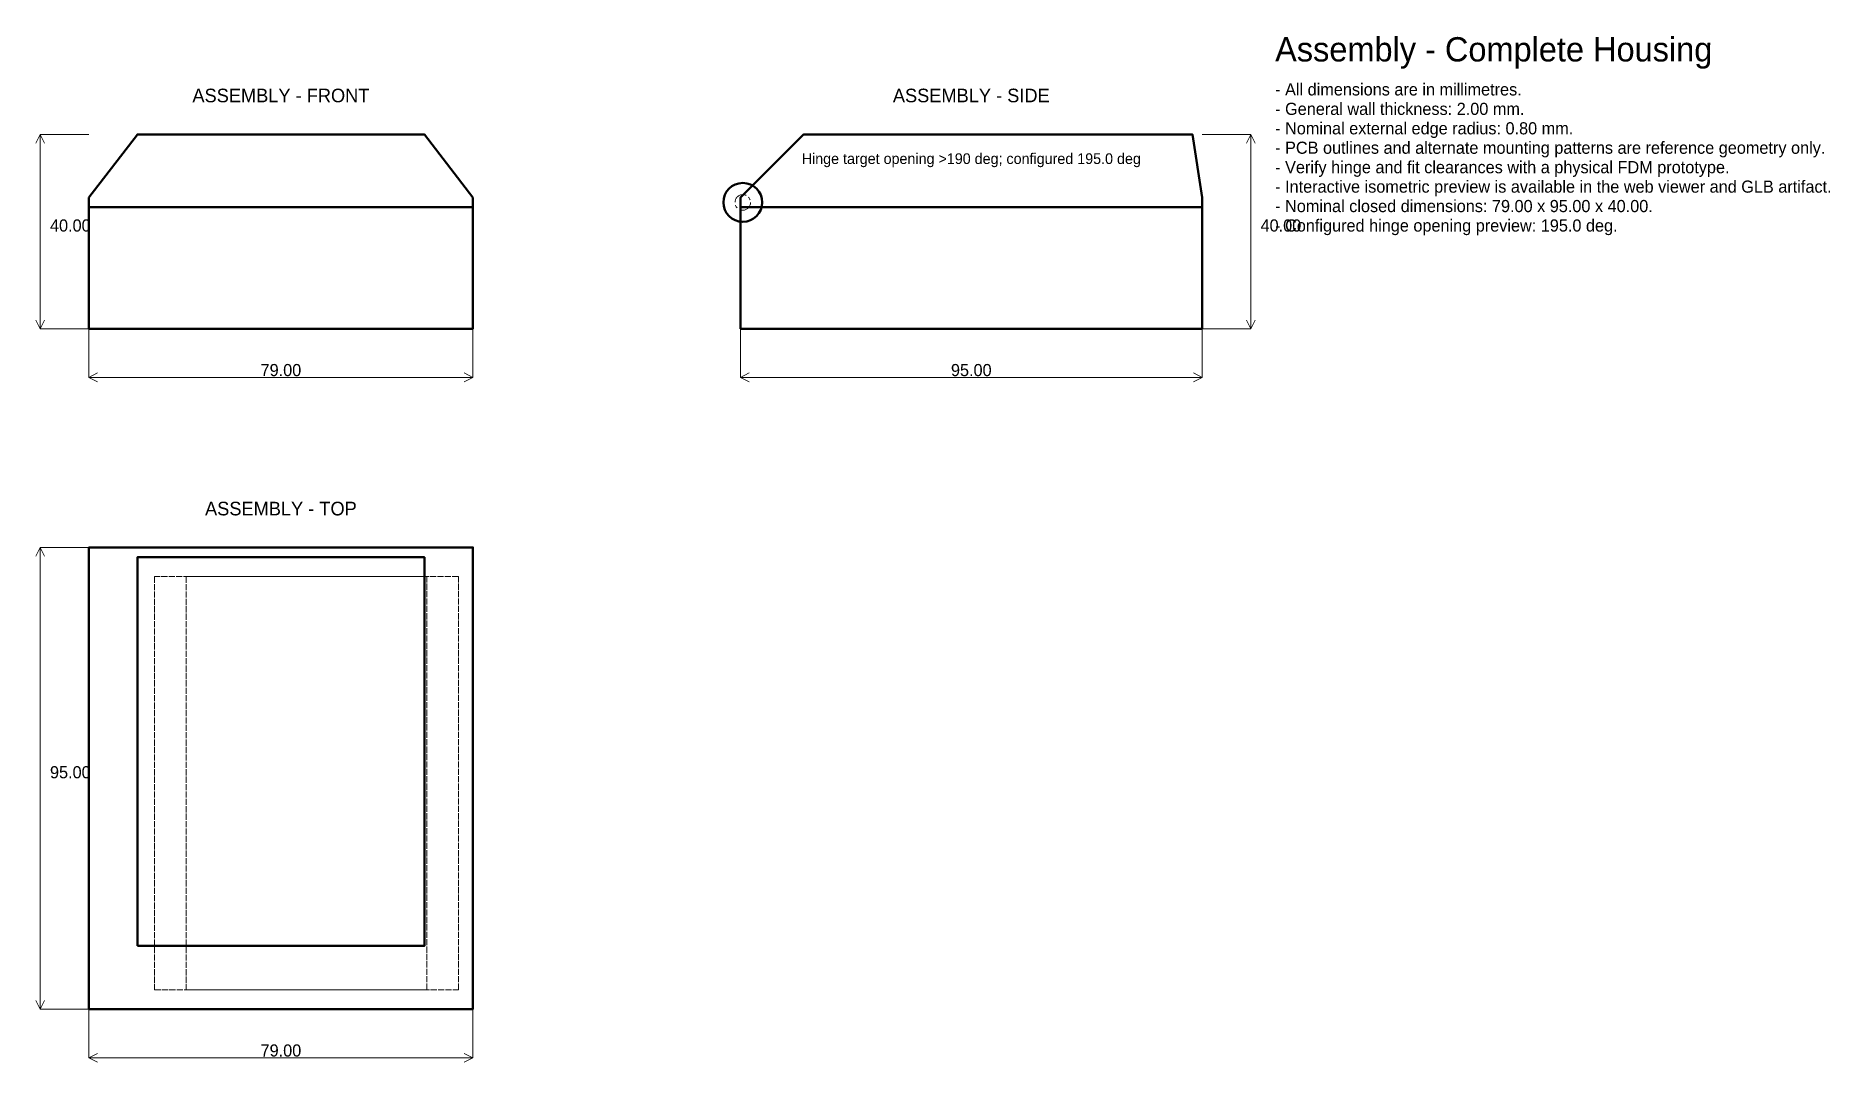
# Model space of a CAD drawing. Header units: millimetres. Extents: x -11 to 358, y -11 to 200.
import ezdxf
from ezdxf.enums import TextEntityAlignment as Align

# ---------------------------------------------------------------- set-up
doc = ezdxf.new("R2010")
doc.units = ezdxf.units.MM
doc.linetypes.add('CENTER', pattern=[5.08, 3.175, -0.635, 0.635, -0.635])
doc.linetypes.add('DASHED', pattern=[1.524, 1.27, -0.254])
for name, color, linetype, lineweight in [('CENTERLINES', 4, 'CENTER', 18), ('DATUMS', 6, 'CONTINUOUS', 25), ('DIMENSIONS', 2, 'CONTINUOUS', 18), ('NOTES', 7, 'CONTINUOUS', 18), ('PCB_REFERENCE', 3, 'DASHED', 18), ('VISIBLE_EDGES', 7, 'CONTINUOUS', 50)]:
    doc.layers.add(name, color=color, linetype=linetype, lineweight=lineweight)

msp = doc.modelspace()

# ---------------------------------------------------------------- linework, layer by layer
at = {"layer": 'CENTERLINES'}
msp.add_circle((134.5, 166), 1.6, dxfattribs=at)
at = {"layer": 'DATUMS'}
msp.add_line((0, 165), (79, 165), dxfattribs=at)
at = {"layer": 'DIMENSIONS'}
for p, q in [((-10, 180), (-10.9, 178.2)), ((0, 180), (-10, 180)), ((-10, 140), (-10, 180)), ((-10, 180), (-9.1, 178.2)), ((229, 180), (239, 180)), ((239, 180), (238.1, 178.2)), ((239, 140), (239, 180)), ((239, 180), (239.9, 178.2)), ((-10, 140), (-10.9, 141.8)), ((-10, 140), (-9.1, 141.8)), ((239, 140), (238.1, 141.8)), ((239, 140), (239.9, 141.8)), ((0, 140), (-10, 140)), ((0, 140), (0, 130)), ((79, 140), (79, 130)), ((134, 140), (134, 130)), ((229, 140), (229, 130)), ((229, 140), (239, 140)), ((0, 130), (1.8, 130.9)), ((0, 130), (79, 130)), ((0, 130), (1.8, 129.1)), ((79, 130), (77.2, 130.9)), ((79, 130), (77.2, 129.1)), ((134, 130), (135.8, 130.9)), ((134, 130), (229, 130)), ((134, 130), (135.8, 129.1)), ((229, 130), (227.2, 130.9)), ((229, 130), (227.2, 129.1)), ((-10, 95), (-10.9, 93.2)), ((0, 95), (-10, 95)), ((-10, 0), (-10, 95)), ((-10, 95), (-9.1, 93.2)), ((-10, 0), (-10.9, 1.8)), ((-10, 0), (-9.1, 1.8)), ((0, 0), (-10, 0)), ((0, 0), (0, -10)), ((79, 0), (79, -10)), ((0, -10), (1.8, -9.1)), ((0, -10), (79, -10)), ((0, -10), (1.8, -10.9)), ((79, -10), (77.2, -9.1)), ((79, -10), (77.2, -10.9))]:
    msp.add_line(p, q, dxfattribs=at)
at = {"layer": 'PCB_REFERENCE'}
for points in [[(13.5, 4), (69.5, 4), (69.5, 89), (13.5, 89)], [(20, 4), (76, 4), (76, 89), (20, 89)]]:
    msp.add_lwpolyline(points, close=True, dxfattribs=at)
at = {"layer": 'VISIBLE_EDGES'}
for points in [[(0, 165), (0, 167), (10, 180), (69, 180), (79, 167), (79, 165)], [(134, 165), (134, 167), (147, 180), (227, 180), (229, 167), (229, 165)], [(0, 140), (79, 140), (79, 165), (0, 165)], [(134, 140), (229, 140), (229, 165), (134, 165)], [(0, 0), (79, 0), (79, 95), (0, 95)], [(10, 13), (69, 13), (69, 93), (10, 93)]]:
    msp.add_lwpolyline(points, close=True, dxfattribs=at)
msp.add_circle((134.5, 166), 4, dxfattribs=at)

# ---------------------------------------------------------------- texts
at = {"layer": 'DIMENSIONS'}
for s, p in [('40.00', (-8, 160)), ('40.00', (241, 160)), ('95.00', (-8, 47.5))]:
    msp.add_text(s, height=2.5, dxfattribs=at).set_placement(p)
for s, p in [('79.00', (39.5, 131.5)), ('95.00', (181.5, 131.5)), ('79.00', (39.5, -8.5))]:
    msp.add_text(s, height=2.5, dxfattribs=at).set_placement(p, align=Align.MIDDLE_CENTER)
at = {"layer": 'NOTES'}
for s, height, p in [('Assembly - Complete Housing', 5, (244, 195)), ('- All dimensions are in millimetres.', 2.5, (244, 188)), ('- General wall thickness: 2.00 mm.', 2.5, (244, 184)), ('- Nominal external edge radius: 0.80 mm.', 2.5, (244, 180)), ('- PCB outlines and alternate mounting patterns are reference geometry only.', 2.5, (244, 176)), ('- Verify hinge and fit clearances with a physical FDM prototype.', 2.5, (244, 172)), ('- Interactive isometric preview is available in the web viewer and GLB artifact.', 2.5, (244, 168)), ('- Nominal closed dimensions: 79.00 x 95.00 x 40.00.', 2.5, (244, 164)), ('- Configured hinge opening preview: 195.0 deg.', 2.5, (244, 160))]:
    msp.add_text(s, height=height, dxfattribs=at).set_placement(p)
for s, height, p in [('ASSEMBLY - FRONT', 2.8, (39.5, 188)), ('ASSEMBLY - SIDE', 2.8, (181.5, 188)), ('Hinge target opening >190 deg; configured 195.0 deg', 2.2, (181.5, 175)), ('ASSEMBLY - TOP', 2.8, (39.5, 103))]:
    msp.add_text(s, height=height, dxfattribs=at).set_placement(p, align=Align.MIDDLE_CENTER)

doc.saveas('drawing.dxf')
